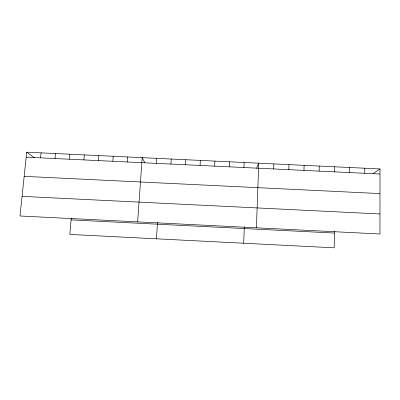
<?xml version="1.0" encoding="UTF-8"?>
<svg xmlns="http://www.w3.org/2000/svg" width="400" height="400" viewBox="0 0 400 400"><rect width="100%" height="100%" fill="white"/><g stroke="black" fill="none" stroke-linecap="round" stroke-linejoin="round"><path stroke-width="0.6" d="M380 168.94L379.965 233.995L20 215.995L26.7 152.18L380 168.94L373.03 173.69M364.755 173.29L364.78 168.215M349.53 172.565L349.58 167.495M334.325 171.84L334.4 166.775M334.435 231.25L334.205 247.82L69.8 234.43L71.28 218.02M319.14 171.12L319.235 166.055M303.97 170.395L304.09 165.34M288.82 169.675L288.96 164.62M273.69 168.955L273.85 163.905M256.415 227.82L258.76 163.19L256.65 168.33M243.685 243.235L244.34 226.745M243.925 167.535L244.13 162.495M229.29 166.84L229.515 161.8M214.67 166.145L214.92 161.11M200.07 165.445L200.34 160.415M185.485 164.755L185.78 159.725M170.92 164.06L171.23 159.035M156.37 163.365L156.705 158.35M156.44 238.815L157.51 222.33M137.65 221.88L142.19 157.66L144.835 162.765M127.32 161.98L127.695 156.97M112.82 161.29L113.22 156.285M98.34 160.6L98.755 155.6M83.875 159.915L84.31 154.915M69.425 159.225L69.885 154.23M54.99 158.535L55.47 153.545M40.575 157.85L41.075 152.865M26.175 157.165L379.995 174.015M24.16 176.355L379.985 193.58M22.06 196.36L379.975 213.97M71.11 219.875L334.41 233.055M26.7 152.18L34.26 157.74"/></g></svg>
